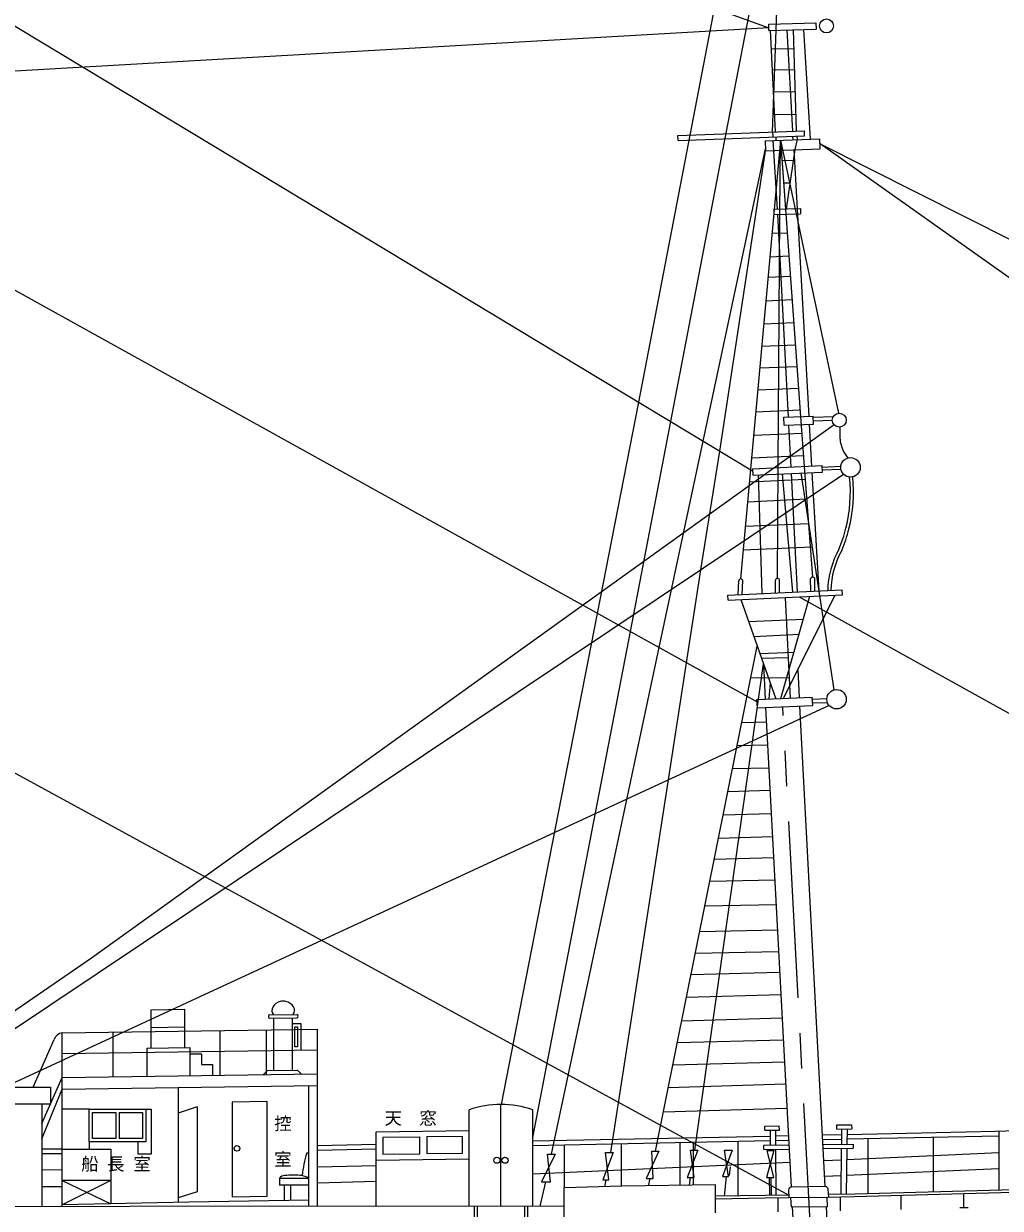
# Model space of a CAD drawing. Units: millimetres, scale not verified. Extents: x -51052 to 51048, y -29700 to 29700.
# Drawn here: x -827 to 16733, y -12086 to 9203 of the extents above; entities that cross this region are included whole.
import ezdxf
from ezdxf.enums import TextEntityAlignment as Align

# ---------------------------------------------------------------- set-up
doc = ezdxf.new("R2010")
doc.units = ezdxf.units.MM
doc.header["$LTSCALE"] = 100
doc.linetypes.add('USER1', pattern=[50.8, 31.75, -6.35, 6.35, -6.35])
for name, color, linetype, lineweight in [('0-2_sunpou', 7, 'Continuous', 18), ('0-3_keijou', 7, 'Continuous', 18), ('0-6_center', 7, 'USER1', 18)]:
    doc.layers.add(name, color=color, linetype=linetype, lineweight=lineweight)
doc.layers.add('0-5_text', color=7, linetype='Continuous')
doc.styles.add('ＭＳ ゴシック', font='')
doc.styles.get('ＭＳ ゴシック').set_extended_font_data('MS Gothic')

msp = doc.modelspace()

# ---------------------------------------------------------------- linework, layer by layer
at = {"layer": '0-2_sunpou'}
msp.add_line((1368.5, -10301.5), (1467.7, -10301.5), dxfattribs=at)
at = {"layer": '0-3_keijou'}
for p, q in [((12279.9, 1163.2), (-9557.6, 14320)), ((12568.9, 9195.5), (13418.6, 9216.4)), ((12571.6, 9083.6), (12568.9, 9195.5)), ((13418.6, 9216.4), (13421.4, 9104.4)), ((-9299.6, 9019.7), (12359.7, -2981.7)), ((12571.6, 9083.6), (13421.4, 9104.4)), ((12691.6, 7261.7), (12601.3, 9084.3)), ((12895.9, 9091.5), (12994.7, 7272.9)), ((13009.2, 9094.3), (13065.3, 7275.5)), ((13196.9, 9098.9), (13316.8, 7130.2)), ((12617.9, 8749.3), (13019.6, 8757)), ((12636.5, 8374.3), (13031.2, 8381.9)), ((12656.2, 7976.5), (13043.5, 7984)), ((12676.4, 7569), (13056, 7576.3)), ((10937.9, 7196.9), (13210.1, 7280.8)), ((12646.4, 7169.9), (12643, 7259.9)), ((13213.5, 7190.9), (13210.1, 7280.8)), ((10941.2, 7106.9), (10937.9, 7196.9)), ((10941.2, 7106.9), (13213.5, 7190.9)), ((12783.3, 7110.5), (12064.1, -775.7)), ((12512.5, 7100.5), (13489.8, 7136.6)), ((12519.1, 6920.6), (12512.5, 7100.5)), ((12727.6, 5869.3), (12650.7, 7105.6)), ((12696.9, 7171.8), (12699.3, 7107.4)), ((12783.3, 7110.5), (13821.1, 2202.2)), ((12998.1, 7182.9), (13000.5, 7118.5)), ((13077.8, 7121.4), (13040.9, 6939.9)), ((13075.4, 7185.8), (13077.8, 7121.4)), ((13496.5, 6956.7), (13489.8, 7136.6)), ((12519.1, 6920.6), (13496.5, 6956.7)), ((13040.9, 6939.9), (12884.2, 5873.4)), ((13020.8, 6939.2), (13291.4, 2147.5)), ((12809.7, 6744.4), (13012.7, 6748)), ((12838.7, 6342), (12953.6, 6345.7)), ((12661.1, 5867.6), (13138.9, 5880)), ((12661.1, 5867.6), (12663.5, 5775.7)), ((12663.5, 5775.7), (13141.3, 5788.1)), ((12926, 2135.5), (12733.3, 5777.5)), ((13138.9, 5880), (13141.3, 5788.1)), ((12630.7, 5436.8), (12903.2, 5447)), ((12592.2, 5015.1), (12933.2, 5030.2)), ((12558.6, 4646.8), (12959.5, 4666.3)), ((12519.8, 4221.5), (12989.8, 4245.9)), ((12482.2, 3809.2), (13019.7, 3830.5)), ((12445.6, 3407.9), (13048.6, 3429.6)), ((12410, 3017.6), (13076.6, 3040.6)), ((12374.2, 2625.1), (13104.6, 2652.5)), ((12338.2, 2229.6), (13132.5, 2264.5)), ((12843, 2132.7), (13369.7, 2150.1)), ((12847.7, 1987.8), (12843, 2132.7)), ((13374.4, 2005.1), (13369.7, 2150.1)), ((13370.3, 2129.7), (13730.9, 2143.2)), ((12847.7, 1987.8), (13374.4, 2005.1)), ((12970.1, 1236), (12930.8, 1990.6)), ((13298.8, 2002.7), (13337.3, 1252.3)), ((13372.5, 2064.5), (13712.7, 2077.3)), ((13847.2, 1953.7), (13847.2, 1786.5)), ((12300, 1810.8), (13162.2, 1844.6)), ((12262.8, 1403.5), (13190.2, 1445.2)), ((12278, 1205.3), (13532.3, 1261)), ((12278, 1205.3), (12283.1, 1090.4)), ((12379, 1094.6), (12446, -1038)), ((13003, -1011.8), (12814.7, 1114)), ((13087, -1007.8), (12976.1, 1121.2)), ((13146.2, 1131.9), (13742.7, -2768.4)), ((13344.1, 1137.5), (13470.6, -989.8)), ((13533.4, 1235), (13866, 1249.8)), ((13535.7, 1182.5), (13867.7, 1197.3)), ((12223.5, 972.1), (13221.6, 1018.6)), ((12190.5, 610.1), (13249.1, 663.5)), ((-9762.1, 523.9), (12930.7, -11850.4)), ((12150.5, 171.4), (13285.4, 221.2)), ((12111.9, -251.8), (13349.6, -198.1)), ((12018.8, -1058.5), (12028.8, -807.7)), ((12092.7, -1054.4), (12102.7, -803.6)), ((12689, -1026.9), (12688.2, -797.1)), ((12762.9, -1022.9), (12762.1, -793)), ((13329.1, -996.4), (13322.2, -773.5)), ((13400.2, -993.1), (13396.1, -769.5)), ((11833.5, -1066.9), (13890.6, -970)), ((11837.6, -1155.8), (13894.8, -1058.9)), ((13894.8, -1058.9), (13890.6, -970)), ((11837.6, -1155.8), (11833.5, -1066.9)), ((12068.3, -1144.9), (12694.4, -2927.2)), ((12789.3, -2922.9), (13309.1, -1086.5)), ((13756.5, -1065.4), (12834.7, -2920.9)), ((12866.2, -1107.3), (12954.2, -2915.5)), ((13115, -1095.6), (30376.6, -10679.2)), ((12206.5, -1538.2), (13193.2, -1495.9)), ((12301.3, -1808.2), (13116.1, -1768.3)), ((10532.5, -11057.3), (12363.8, -1986.1)), ((12409.7, -2116.8), (13024.5, -2091.9)), ((11242.5, -11039.9), (12474.7, -2301.8)), ((12439.5, -2201.5), (12918.8, -2188.2)), ((12474.7, -2301.8), (12503.2, -2935.8)), ((12248.9, -2555.2), (12936.2, -2545.1)), ((13123.7, -2907.9), (13097.9, -2411.3)), ((12593.7, -2640.4), (12568.2, -2932.9)), ((12358, -2942.3), (13353, -2897.6)), ((12364.7, -3092.2), (12358, -2942.3)), ((13354.7, -2935.4), (13614.8, -2923.8)), ((13656.7, -3051.2), (-5824.4, -12058.1)), ((12510.7, -3085.6), (12973, -11705.6)), ((13586.8, -11696.6), (13131.4, -3057.7)), ((13357.8, -3004.9), (13623.5, -2993.1)), ((12087.4, -3355.1), (12524.7, -3346)), ((12003.9, -3768.8), (12546.7, -3757)), ((11920.5, -4182.2), (12568.8, -4168.3)), ((11837.6, -4592.5), (12590.5, -4573.7)), ((11753, -5011.8), (12612.8, -4990)), ((11668.2, -5431.8), (12635, -5403.9)), ((11592.1, -5808.6), (12655.3, -5782)), ((11511.9, -6206.1), (12676.8, -6182.8)), ((11421.8, -6652.5), (12700.5, -6624.2)), ((11329.6, -7108.9), (12724.9, -7079.2)), ((11250.1, -7502.9), (12746, -7473.1)), ((11173.3, -7883), (12765.8, -7842.7)), ((11091.4, -8289.1), (12787.3, -8243.2)), ((3592.3, -8610.4), (4087.2, -8603.3)), ((3592.3, -8667.4), (4087.2, -8660.3)), ((3672.3, -9609.2), (3672.3, -8666.2)), ((4007.2, -9604.5), (4007.2, -8661.5)), ((11004.6, -8718.8), (12809.8, -8663.6)), ((-136.8, -8933.5), (4453.9, -8868.1)), ((780.7, -9720.4), (780.7, -8920.4)), ((1467.2, -8835.6), (2066.6, -8827.1)), ((2705.8, -9693), (2705.8, -8893)), ((3538.3, -9681.1), (3538.3, -8881.1)), ((-656.6, -9907), (-280.2, -9051.2)), ((10926, -9108.4), (12831, -9058.8)), ((-136.8, -9305.5), (4453.9, -9240.1)), ((10844.9, -9509.9), (12852.1, -9451.9)), ((-500.6, -10562.7), (-135.9, -9733.5)), ((-136.8, -9733.5), (4453.9, -9668.1)), ((-500.6, -10836), (-136.8, -9946.1)), ((-136.8, -9943.5), (4453.9, -9878.1)), ((1953.3, -9913.7), (1953.3, -11978.8)), ((4298.9, -12051.6), (4298.9, -9880.3)), ((10763.2, -9914.7), (12873.4, -9848)), ((-500.6, -10217), (-500.6, -12054.7)), ((7754, -12049.4), (7754, -10218.3)), ((348.5, -10301.5), (-136.8, -10301.5)), ((348.5, -10301.5), (1368.5, -10301.5)), ((348.5, -10891.5), (348.5, -10301.5)), ((408.5, -10361.5), (828.5, -10361.5)), ((408.5, -10831.5), (408.5, -10361.5)), ((828.5, -10361.5), (828.5, -10831.5)), ((888.5, -10361.5), (1308.5, -10361.5)), ((888.5, -10361.5), (888.5, -10831.5)), ((1308.5, -10361.5), (1308.5, -10831.5)), ((1368.5, -10301.5), (1368.5, -10891.5)), ((2291.9, -10264), (1953.3, -10377.5)), ((2291.9, -10264), (2291.9, -11787.3)), ((7181.5, -12049.7), (7181.5, -10318.3)), ((8326.5, -12049), (8326.5, -10318.3)), ((10674.3, -10354.8), (12896.9, -10286.7)), ((12760, -10679), (12758.9, -10604)), ((13796.3, -10663.9), (13795.2, -10588.9)), ((22102, -10497.1), (16644.8, -10708)), ((828.5, -10831.5), (408.5, -10831.5)), ((1308.5, -10831.5), (888.5, -10831.5)), ((5510.9, -10710.9), (7181.5, -10686.7)), ((5510.9, -12050.8), (5510.9, -10710.9)), ((5628.9, -10809.2), (6299.1, -10799.5)), ((6421.5, -10797.7), (7063.5, -10788.5)), ((12594.7, -10792.9), (8326.5, -10882.3)), ((12500.5, -10682.8), (12760, -10679)), ((12592.6, -10681.4), (12597.6, -10952.4)), ((12692, -10680), (12693.2, -10951)), ((12923.7, -10786), (12692.5, -10790.8)), ((13877.4, -10766), (13538.1, -10773.1)), ((13876.3, -10847.4), (13542.4, -10854.4)), ((13796.3, -10663.9), (14061.1, -10660)), ((13878.7, -10661.3), (13875.2, -10933.8)), ((13978.7, -10662.6), (13975.3, -10932.4)), ((16705.4, -10788.1), (13976.4, -10845.3)), ((16646, -10708), (13977.4, -10763.9)), ((14349.2, -10837.5), (14349.2, -11826.8)), ((15523.2, -10812.9), (15523.2, -11794.6)), ((16705.4, -10705.7), (16705.4, -11762.2)), ((-136.8, -11024), (-500.6, -11026)), ((1368.5, -10891.5), (348.5, -10891.5)), ((348.5, -10891.5), (348.5, -11024)), ((5510.9, -10941.3), (4453.9, -10963.5)), ((5510.9, -11022.7), (4453.9, -11044.8)), ((12596.2, -10874.2), (8326.5, -10963.7)), ((8891.3, -10951.8), (8891.3, -11716)), ((9916.4, -10930.4), (9916.4, -11691)), ((10973, -10908.2), (10973, -11675.6)), ((11209.7, -10903.3), (11209.7, -11672.1)), ((12015.5, -10886.4), (12015.5, -11863.8)), ((12481.3, -10954.1), (12932.3, -10947.6)), ((12482.3, -11029.1), (12481.3, -10954.1)), ((12482.3, -11029.1), (12936.3, -11022.5)), ((12599, -11027.4), (12599.4, -11049.3)), ((12928, -10867.3), (12692.8, -10872.2)), ((12693.6, -11026.1), (12697.4, -11853.8)), ((13546.9, -10938.6), (14085.7, -10930.7)), ((13550.8, -11013.6), (14086.8, -11005.7)), ((13874.3, -11008.8), (13863.7, -11840.1)), ((13974.3, -11007.4), (13963.7, -11837.4)), ((14085.7, -10930.7), (14086.8, -11005.7)), ((-136.8, -11105.4), (-500.6, -11107.3)), ((4261.8, -11091.2), (4299.8, -11091.2)), ((5510.9, -11220.9), (7181.5, -11196.7)), ((12949.2, -11262.2), (8326.5, -11474.9)), ((12603.4, -11266.6), (12604.1, -11304.3)), ((13871.6, -11219.8), (13562.4, -11234)), ((16705.4, -11089.5), (13971.7, -11215.2)), ((-136.8, -11396.4), (-500.6, -11397.9)), ((5510.9, -11322.1), (4453.9, -11348.2)), ((11875.9, -11340.7), (11859.5, -11496.9)), ((16705.4, -11374.9), (13968.1, -11495.1)), ((-136.8, -11701.4), (-500.6, -11703.1)), ((737.5, -11585.5), (-136.8, -11585.5)), ((737.5, -11585.5), (-136.8, -12024.8)), ((-136.8, -11585.5), (737.5, -12005.5)), ((3771.1, -11541.7), (3771.1, -11667.4)), ((3771.1, -11541.7), (4292.1, -11541.7)), ((4289.9, -11667.4), (3771.1, -11667.4)), ((3858.1, -11667.4), (3853.9, -11939.5)), ((3968.1, -11667.4), (3968.1, -11939.5)), ((5510.9, -11604.2), (4453.9, -11631.4)), ((8556.3, -11608.2), (8454.7, -12048.9)), ((9641.3, -11572.8), (9617, -11698.4)), ((10429, -11548.2), (10400.4, -11683.9)), ((11156.8, -11535.4), (11138, -11673.2)), ((11614.2, -11921.4), (11614.2, -11666.2)), ((11805.1, -11516.8), (11768.4, -11867.4)), ((12576.4, -11534.4), (12581.8, -11855.5)), ((12608.3, -11534.4), (12614.2, -11855)), ((13586.8, -11696.6), (12973, -11705.6)), ((13868, -11499.5), (13577.1, -11512.2)), ((2291.9, -11787.3), (1953.3, -11900.8)), ((8891.3, -12360.4), (8891.3, -11716)), ((11614.2, -12165.6), (11614.2, -11921.4)), ((12737, -12146.9), (12737, -11902.8)), ((12925.7, -11758.2), (12933.3, -11899.9)), ((13617, -11889.9), (12933.3, -11899.9)), ((13647, -11887.6), (13639.4, -11743.9)), ((13859.7, -12132.9), (13859.7, -11888.7)), ((14952, -12108.3), (14952, -11864.1)), ((16080, -12072.8), (16080, -11828.6)), ((7275, -12049.7), (7275, -14290.3)), ((7329, -12049.7), (7329, -14289.4)), ((8179, -12049.1), (8179, -14274.6)), ((8232.8, -12049.1), (8232.8, -14273.6)), ((12992.1, -12062), (13107.7, -14218.6)), ((13719.1, -14206.3), (13605.6, -12053)), ((16005, -12072.8), (16155, -12072.8))]:
    msp.add_line(p, q, dxfattribs=at)
for points in [[(-9706.5, 17182.1), (12570.5, 9128), (-9644.6, 7854.2)], [(35356.2, -8436.7), (13493.1, 7046.7), (40373.7, -6482.3), (13052.8, 12297.6), (44141.3, -5287.8), (12886.3, 14942.2)], [(12583.5, 14574.2), (12093.4, 12105.3), (11512, 9070.4), (10228.5, 2399), (7988.4, -9054.4), (7758.6, -10218.3)], [(8326.5, -10814.1), (8606.5, -9388.8), (10085.5, -1721.6), (11803.7, 7234.4), (12777.9, 12248.8)], [(12775.4, 11410), (12694.4, 9086.6), (12630.7, 7259.4)], [(12725.2, -765), (12741.2, 1271.9), (12770.8, 5778.4), (12783.3, 7110.5)], [(12783.3, 7110.5), (13141.3, 2142.6), (13204.1, 1246.4), (13357.5, -741.6)], [(8661.1, -11111.2), (10597.3, -2005.1), (11390.2, 1699.3), (12512.7, 6953.2), (11682.9, 1523), (11343.7, -610.6), (10756.1, -4419.1), (9723.2, -11080.7)], [(13746.1, 1993.3), (394.8, -7591.7), (-6113.1, -12058.3)], [(-6059.6, -12058.3), (-1188.5, -8990.8), (13913.7, 1107.9)], [(12283.1, 1090.4), (13537.4, 1146.1), (13532.3, 1261)], [(12364.7, -3092.2), (13359.7, -3047.5), (13353, -2897.6)], [(1467.2, -9207.6), (1467.2, -8518.6), (2066.6, -8510.1), (2066.6, -9199.1)], [(-136.8, -12054.5), (-136.8, -9733.4), (-136.8, -8933.5)], [(4007.2, -8765.9), (4157.2, -8765.9), (4157.2, -9244.3)], [(4453.9, -12051.5), (4453.9, -9668), (4453.9, -8868.1)], [(1394.5, -9711.7), (1394.5, -9208.7), (2159.4, -9197.8), (2159.4, -9700.8)], [(2159.4, -9310.8), (2371.1, -9307.8), (2371.1, -9502.8), (2568.1, -9500), (2568.1, -9695)], [(3487.3, -9681.9), (3555.2, -9610.9), (4096.1, -9603.2), (4164.1, -9672.2)], [(1467.7, -10301.5), (1467.7, -11111.5), (1232.7, -11111.5), (1232.7, -10891.5)], [(12500.5, -10682.8), (12499.4, -10607.8), (12758.9, -10604)], [(13795.2, -10588.9), (14060, -10585), (14061.1, -10660)], [(5628.9, -10809.2), (5628.9, -11114.2), (6299.1, -11104.5), (6299.1, -10799.5)], [(6421.5, -10797.7), (6421.5, -11102.7), (7063.5, -11093.5), (7063.5, -10788.5)], [(-136.8, -11024), (737.5, -11024), (737.5, -12005.5)], [(11614.2, -11666.2), (9925.7, -11690.9), (8891.3, -11716)], [(12930.7, -11850.4), (12507.8, -11856.6), (11614.2, -11869.6)], [(12933.3, -11899.9), (12506, -11906.2), (11614.2, -11919.2)], [(12963.3, -11899.5), (12972.1, -12062.3), (13625.6, -12052.7), (13617, -11889.9)], [(18278.5, -11768.3), (14104.5, -11882.8), (13617, -11889.9)], [(18294.1, -11718.6), (14120.1, -11833.1), (13644.5, -11840)], [(8891.3, -12048.6), (-6739.3, -12058.7), (-9330.8, -12072)], [(4298.9, -11939.5), (2144.6, -11974.6), (-136.8, -12024.8)]]:
    msp.add_lwpolyline(points, dxfattribs=at)
for points in [[(4097.2, -9185.2), (4047.2, -9185.9), (4047.2, -8825.9), (4097.2, -8825.9)], [(-1171.8, -9907), (-346.8, -9907), (-346.8, -10217), (-1171.8, -10217)], [(2920.8, -11876.9), (3553.8, -11867.9), (3553.8, -10167.9), (2920.8, -10176.9)], [(10467.7, -11057.3), (10590.9, -11057.3), (10366.6, -11548.2), (10491.4, -11548.2)], [(11162.9, -11039.9), (11293.2, -11039.9), (11100.2, -11535.4), (11230.5, -11535.4)], [(11776.7, -11041.2), (11911.8, -11041.2), (11738.8, -11516.8), (11848.3, -11516.8)], [(12541.5, -11049.3), (12663.6, -11049.3), (12529.3, -11534.4), (12660.5, -11534.4)], [(8589, -11111.1), (8730.7, -11111.1), (8485.1, -11608.2), (8646.4, -11608.2)], [(9637, -11080.7), (9772.9, -11080.7), (9585.4, -11572.8), (9697.1, -11572.8)]]:
    msp.add_lwpolyline(points, close=True, dxfattribs=at)
for centre, radius in [((13607.1, 9162.9), 125), ((13837.7, 2078.3), 125), ((14039.8, 1229.3), 175), ((13789.3, -2937.1), 175), ((3007.4, -11010.1), 50), ((7680.8, -11222.3), 55.5), ((7827.1, -11222.3), 55.5)]:
    msp.add_circle(centre, radius, dxfattribs=at)
for centre, radius, start, end in [((14470, 1800.9), 623, 181.32375, 204.36135), ((14583.6, 1872.7), 756.3, 205.76799, 218.84178), ((11269.4, 790.2), 2767.4, 346.3327, 5.49183), ((11269.4, 790.2), 2822.4, 346.32345, 5.49183), ((11160.7, 865.9), 2891.4, 337.47115, 345.38317), ((11160.7, 865.9), 2946.4, 337.41056, 345.39203), ((15253.5, -1027.9), 1624.9, 151.07079, 178.39035), ((15253.5, -1027.9), 1569.9, 150.96005, 178.23921), ((12066.2, -813.4), 37.8, 15.08962, 171.21114), ((12725.6, -802.8), 37.8, 15.08962, 171.21114), ((13359.6, -779.3), 37.8, 15.08962, 171.21114), ((3761.4, -8529.5), 124.7, 150.60392, 219.80973), ((3829.3, -8567.6), 202.7, 101.92075, 150.63132), ((3838.8, -8541.6), 179.8, 74.72921, 106.6106), ((3850.2, -8567.6), 202.7, 29.36868, 79.77902), ((3920.8, -8529.1), 122.2, 322.03972, 29.86383), ((3602.6, -8638.9), 30.3, 109.87754, 250.12246), ((4076.9, -8631.8), 30.3, 289.87754, 70.12246), ((-112.5, -9109.6), 177.8, 97.84955, 161.49241), ((7754, -11907.2), 1688.9, 70.18452, 109.81548), ((6400.1, -11735.4), 2233.3, 163.23378, 173.86896), ((4021.2, -13532.5), 2041.8, 85.54986, 94.45014), ((3868.6, -11625.1), 128.4, 92.59124, 139.44902), ((4047, -11993.5), 514, 61.52136, 75.04525), ((12975.6, -11755.5), 50, 88.60306, 183.06972), ((13589.5, -11746.6), 50, 3.01768, 93.01768)]:
    msp.add_arc(centre, radius, start, end, dxfattribs=at)
at = {"layer": '0-6_center'}
msp.add_line((13638.7, -18448.7), (12821.2, -3074.4), dxfattribs=at)

# ---------------------------------------------------------------- texts
at = {"layer": '0-5_text', "style": 'ＭＳ ゴシック'}
for s, p in [('控', (3679, -10744.8)), ('天\u3000窓', (5661.6, -10648.9)), ('室', (3679, -11389.1)), ('船 長 室', (207.3, -11471.8))]:
    msp.add_text(s, height=229.1, dxfattribs=at).set_placement(p, align=Align.BOTTOM_LEFT)

doc.saveas('drawing.dxf')
